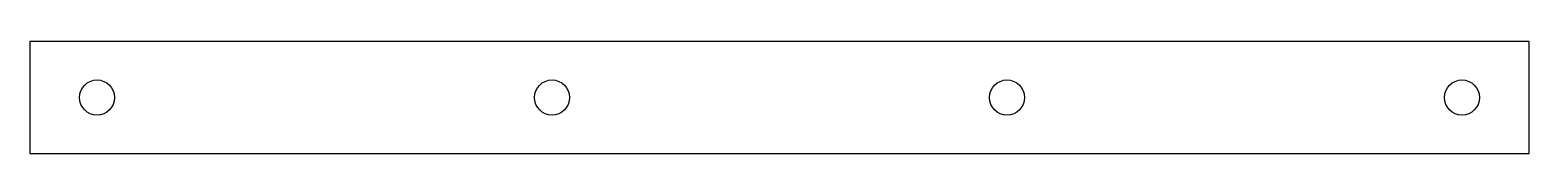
# Model space of a CAD drawing. Header units: inches. Extents: x 2 to 6.19, y 2 to 2.31.
import ezdxf

# ---------------------------------------------------------------- set-up
doc = ezdxf.new("R2010")
doc.units = ezdxf.units.IN
doc.header["$MEASUREMENT"] = 0
doc.layers.get('0').update_dxf_attribs({"linetype": 'CONTINUOUS'})

msp = doc.modelspace()

# ---------------------------------------------------------------- linework, layer by layer
for p, q in [((2, 2.3125, 0.025), (2, 2, 0.025)), ((6.1875, 2.3125, 0.025), (2, 2.3125, 0.025)), ((6.1875, 2, 0.025), (6.1875, 2.3125, 0.025)), ((2, 2, 0.025), (6.1875, 2, 0.025))]:
    msp.add_line(p, q)
for centre in [(2.1875, 2.1562), (3.4585, 2.1562), (4.7292, 2.1562), (6, 2.1562)]:
    msp.add_circle(centre, 0.049)

doc.saveas('drawing.dxf')
